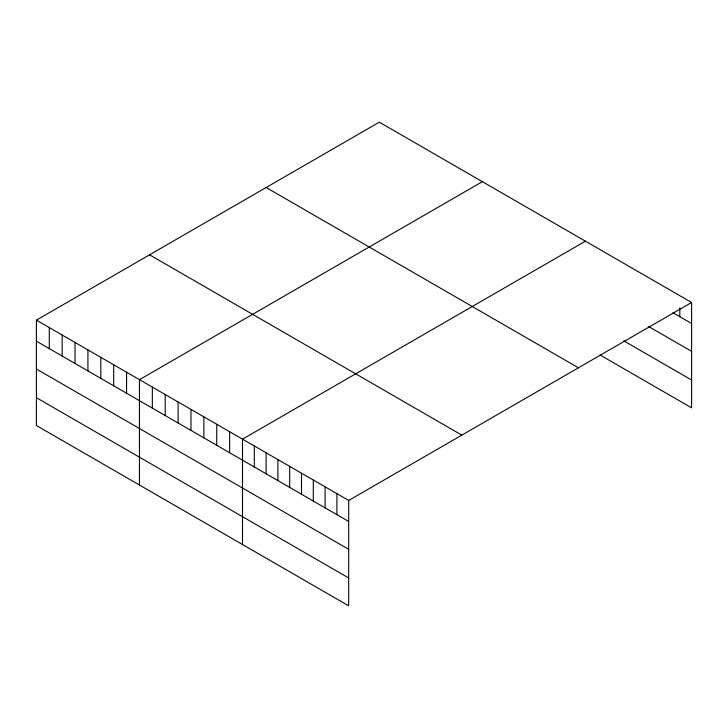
<?xml version="1.0" encoding="UTF-8"?>
<svg xmlns="http://www.w3.org/2000/svg" width="728" height="728" viewBox="0 0 728 728"><rect width="100%" height="100%" fill="white"/><g stroke="black" fill="none" stroke-linecap="round" stroke-linejoin="round"><path stroke-width="1.09" d="M36.4 320.156L348.685 500.455L348.685 605.823L36.4 425.525L36.4 320.156L379.315 122.177L691.6 302.475L691.6 407.844L600.172 355.055M482.373 181.681L139.458 379.661L139.458 485.021M585.421 241.177L242.506 439.157L242.506 544.517M348.685 500.455L691.6 302.475M672.918 312.712L691.6 323.496M648.339 326.353L691.6 351.333M623.769 340.841L691.6 380.007M266.157 187.515L578.442 367.813M149.559 254.827L461.843 435.126M36.4 341.177L348.685 521.476M36.4 369.014L348.685 549.312M36.4 397.688L348.685 577.986M679.806 307.835L679.806 316.689M336.891 493.648L336.891 514.669M325.088 486.832L325.088 507.853M313.295 480.025L313.295 501.046M301.492 473.209L301.492 494.23M289.699 466.402L289.699 487.423M277.905 459.586L277.905 480.607M266.102 452.78L266.102 473.801M254.309 445.964L254.309 466.985M229.629 431.722L229.629 452.734M216.744 424.278L216.744 445.299M203.867 416.844L203.867 437.865M190.982 409.409L190.982 430.43M178.096 401.974L178.096 422.986M165.22 394.531L165.22 415.551M152.334 387.096L152.334 408.117M126.572 372.217L126.572 393.238M113.686 364.783L113.686 385.804M100.81 357.348L100.81 378.369M87.924 349.913L87.924 370.925M75.048 342.469L75.048 363.49M62.162 335.035L62.162 356.056M49.286 327.6L49.286 348.621"/></g></svg>
